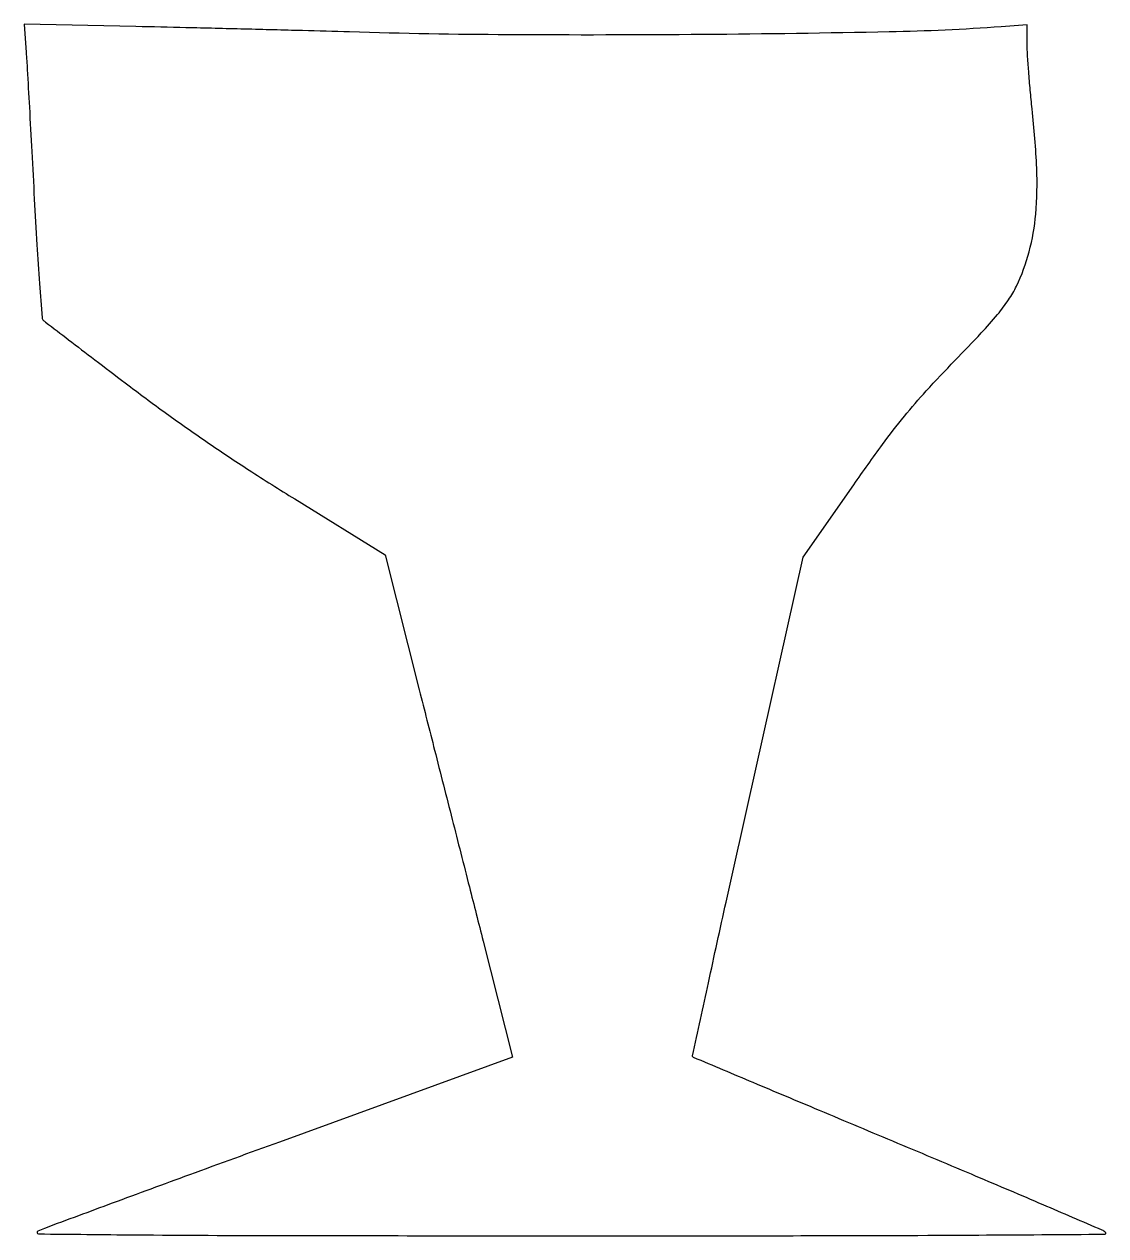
# Model space of a CAD drawing. Extents: x 0 to 322, y 0 to 361.
import ezdxf

# ---------------------------------------------------------------- set-up
doc = ezdxf.new("R2010")
doc.units = 0

msp = doc.modelspace()

# ---------------------------------------------------------------- linework, layer by layer
msp.add_lwpolyline([(0.547445, 352.883526, -0.003036), (0.870618, 347.757191, -0.000375), (1.498949, 336.575926, -0.000443), (2.223536, 323.293774, -0.000366), (2.972641, 309.140902, 0.002114), (3.740766, 295.529912, 0.003405), (4.523079, 283.942414, 0.000664), (5.293629, 273.762456, 0.190413), (5.659098, 273.012015, 0.021926), (6.340411, 272.44114, 0.000118), (13.182831, 267.203249, 0.000518), (20.987425, 261.244535, 0.000329), (30.090965, 254.318471, 0.005873), (42.365494, 245.21801, 0.006447), (54.477553, 236.692274, 0.006318), (67.025589, 228.330358, 0.005205), (80.614064, 219.720541), (107.546198, 203.046367), (117.770045, 162.773183, 0.000049), (122.325416, 144.836367, 0.000032), (127.577024, 124.172301, 0.000033), (132.694277, 104.047858, 0.000063), (136.798614, 87.919755), (145.603337, 53.339509), (76.051668, 27.996032, 0.000445), (49.210677, 18.188531, 0.000702), (26.196428, 9.719369, 0.000158), (6.005795, 2.24984, 0.030141), (4, 1.366315, 0.782159), (4.179854, 0.604753, 0.000744), (33.022035, 0.320411, 0.001755), (76.590943, 0.108665, 0.000275), (162.45, 0.040038, 0.000377), (236.138623, 0.077243, 0.001253), (284.569882, 0.259597, 0.000143), (322.13675, 0.505941, 0.665707), (322.357041, 1.042959, 0.095183), (321.399013, 1.692216, 0.000175), (303.737915, 9.273127, 0.001281), (283.851195, 17.740881, 0.000792), (260.437364, 27.595969, -0.000215), (237.075039, 37.397649, -0.000356), (217.36002, 45.695605, -0.000014), (199.544197, 53.209705, -0.096862), (199.277538, 53.389128, -0.255458), (199.196602, 53.665202, -0.000023), (203.952602, 75.435439, -0.00069), (209.247067, 99.505799, -0.000416), (215.590207, 128.04284), (232.185985, 202.413443), (247.288389, 223.956721, -0.00501), (255.893839, 235.974213, -0.013084), (262.387745, 244.382724, -0.014496), (268.916679, 251.936093, -0.007523), (277.476713, 261, 0.004535), (285.342474, 269.229686, 0.015826), (290.197693, 274.742333, 0.024154), (293.443575, 279.082603, 0.035357), (295.825834, 283.213141, 0.04889), (299.60457, 293.414128, 0.042209), (301.568363, 304.6729, 0.033509), (301.859305, 318.31415, 0.015521), (300.5, 336, -0.003928), (299.939542, 341.591953, -0.003848), (299.462864, 347.230311, -0.00379), (299.120236, 352.183273, -0.014512), (299.019879, 355.273399), (299, 361.046797), (291.25, 360.494746, -0.012738), (257.899459, 358.971679, -0.003057), (202.508527, 358.193586, -0.003316), (144.207052, 358.11783, -0.006189), (97, 358.954008, 0.000768), (82.926553, 359.35595, 0.000421), (65.687459, 359.807246, 0.00042), (48.18577, 360.235943, 0.000671), (33.233902, 360.569533), (-0.032196, 361.267051)], format="xyb", close=True)

doc.saveas('drawing.dxf')
